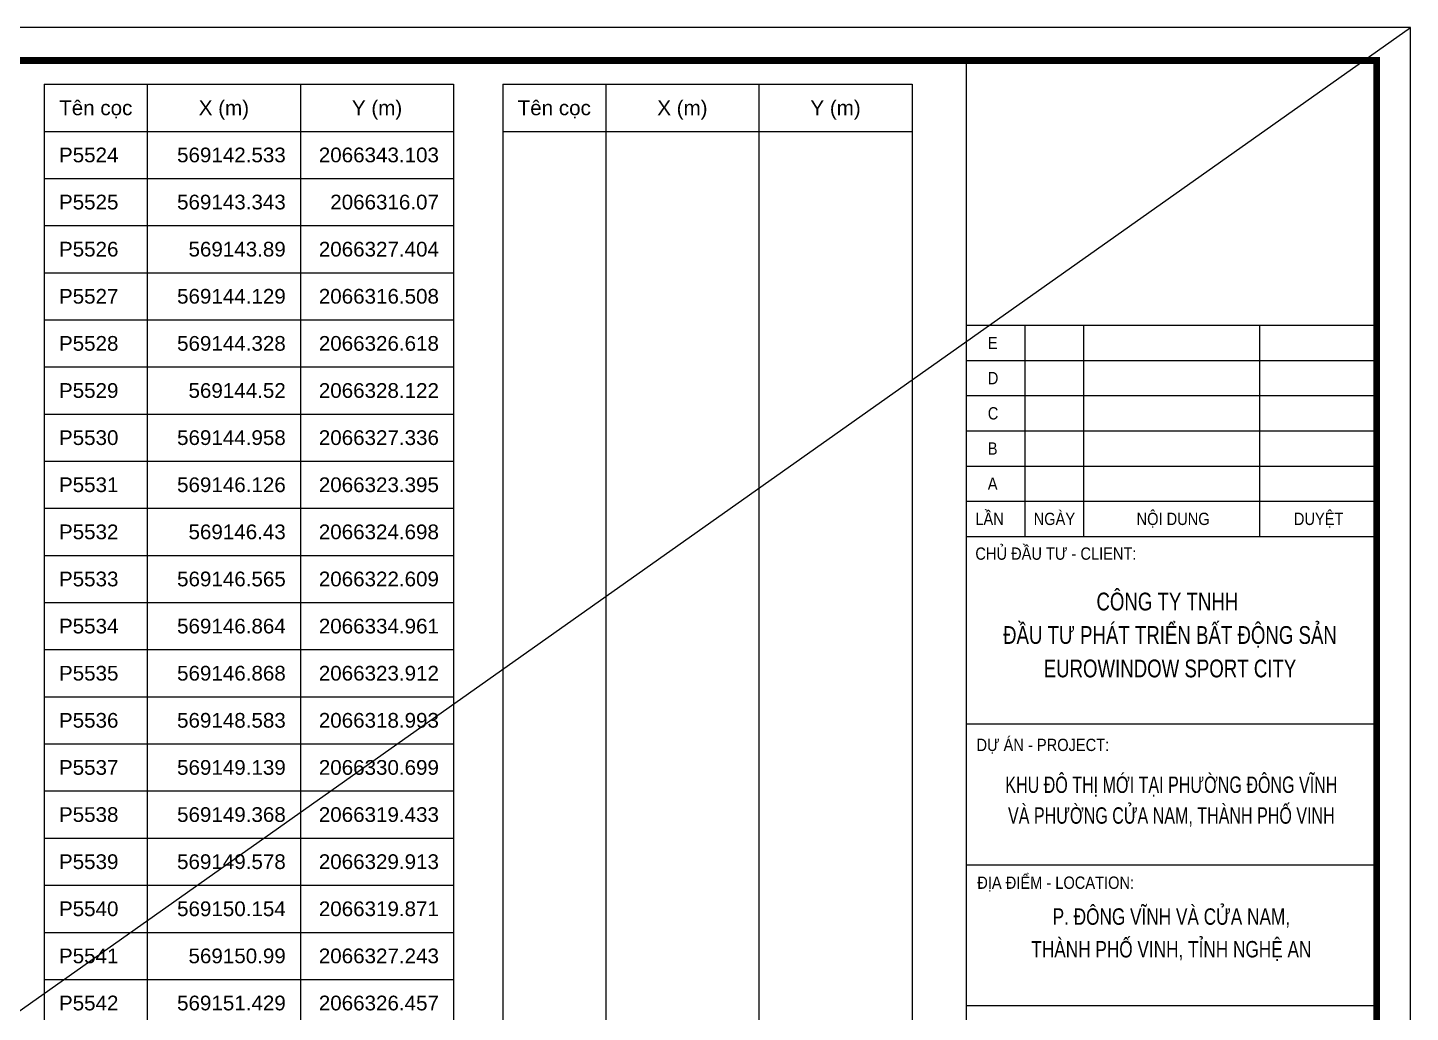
# Model space of a CAD drawing. Header units: millimetres. Extents: x 0 to 571985, y 0 to 2066666.
# Drawn here: x 569650.8 to 569671.46, y 2064674.65 to 2064689.36 of the extents above; entities that cross this region are included whole.
import ezdxf
from ezdxf.enums import TextEntityAlignment as Align

# ---------------------------------------------------------------- set-up
doc = ezdxf.new("R2010")
doc.units = ezdxf.units.MM
doc.linetypes.add('CENTER', pattern=[3, 1.5, -0.5, 0.5, -0.5])
for name, color, linetype, lineweight in [('A-KY HIEU', 34, 'Continuous', 20), ('A-TEXT', 7, 'Continuous', 18), ('E- RANH GIOI', 1, 'CENTER', 13), ('kata_net khung', 3, 'Continuous', 20), ('kata_text', 254, 'Continuous', 30)]:
    doc.layers.add(name, color=color, linetype=linetype, lineweight=lineweight)
doc.layers.add('KCS_Plotter', color=11, linetype='Continuous', plot=False)
doc.styles.add('Arial', font='arial.ttf')
doc.styles.add('kata_text', font='arial.ttf', dxfattribs={"width": 0.8})

# ---------------------------------------------------------------- blocks, each defined once
blk = doc.blocks.new('A$C33BC4D2A')
at = {"layer": 'A-KY HIEU', "color": 0}
for p, q in [((353.66, -4.9), (353.66, -292.1)), ((353.66, -44.47), (414.98, -44.47)), ((362.42, -44.47), (362.42, -76.01)), ((371.18, -44.47), (371.18, -76.01)), ((397.46, -44.47), (397.46, -76.01)), ((353.66, -49.73), (414.98, -49.73)), ((353.66, -54.98), (414.98, -54.98)), ((353.66, -60.24), (414.98, -60.24)), ((353.66, -65.5), (414.98, -65.5)), ((353.66, -70.75), (414.98, -70.75)), ((353.66, -76.01), (414.98, -76.01)), ((353.66, -104.04), (414.98, -104.04)), ((353.66, -125.07), (414.98, -125.07)), ((353.66, -125.07), (414.98, -125.07)), ((353.66, -146.09), (414.98, -146.09))]:
    blk.add_line(p, q, dxfattribs=at)
at = {"layer": 'A-KY HIEU', "color": 0, "const_width": 1.02}
blk.add_lwpolyline([(14.35, -292.1), (14.35, -4.9), (414.98, -4.9), (414.98, -292.1)], close=True, dxfattribs=at)
at = {"layer": 'Defpoints', "color": 125}
blk.add_lwpolyline([(0, -297), (420, -297), (420, 0), (0, 0)], close=True, dxfattribs=at)
at = {"layer": 'A-TEXT', "style": 'Arial', "width": 0.85}
for s, height, p in [('E', 1.84, (356.88, -48.04)), ('D', 1.84, (356.88, -53.29)), ('C', 1.84, (356.88, -58.55)), ('B', 1.84, (356.88, -63.81)), ('A', 1.84, (356.88, -69.06)), ('LẦN', 1.84, (355.02, -74.32)), ('NGÀY', 1.84, (363.73, -74.32)), ('NỘI DUNG', 1.84, (379.1, -74.32)), ('DUYỆT', 1.84, (402.6, -74.32)), ('CHỦ ĐẦU TƯ - CLIENT:', 1.8397, (355.02, -79.51))]:
    blk.add_text(s, height=height, dxfattribs=at).set_placement(p)
at = {"layer": 'A-TEXT', "style": 'Arial'}
for s, height, width, p in [('CÔNG TY TNHH ', 2.6573, 0.75, (384.09, -87.08)), ('ĐẦU TƯ PHÁT TRIỂN BẤT ĐỘNG SẢN', 2.6573, 0.75, (384.09, -92.08)), ('EUROWINDOW SPORT CITY', 2.6573, 0.75, (384.09, -97.08)), ('KHU ĐÔ THỊ MỚI TẠI PHƯỜNG ĐÔNG VĨNH', 2.4529, 0.7, (384.3, -114.35)), ('VÀ PHƯỜNG CỬA NAM, THÀNH PHỐ VINH', 2.4529, 0.7, (384.3, -118.95)), ('P. ĐÔNG VĨNH VÀ CỬA NAM,', 2.4529, 0.75, (384.3, -134.05)), ('THÀNH PHỐ VINH, TỈNH NGHỆ AN', 2.4529, 0.75, (384.3, -138.93))]:
    blk.add_text(s, height=height, dxfattribs=dict(at, width=width)).set_placement(p, align=Align.CENTER)
at = {"layer": 'A-TEXT', "style": 'Arial', "width": 0.85}
for s, p in [('DỰ ÁN - PROJECT:', (355.19, -107.17)), ('ĐỊA ĐIỂM - LOCATION:', (355.31, -127.76))]:
    blk.add_text(s, height=1.8397, dxfattribs=at).set_placement(p, align=Align.MIDDLE_LEFT)

msp = doc.modelspace()

# ---------------------------------------------------------------- linework, layer by layer
at = {"layer": 'kata_net khung'}
for p, q in [((569651.049, 2064688.517), (569657.165, 2064688.517)), ((569651.049, 2064688.517), (569651.049, 2064687.813)), ((569651.049, 2064688.517), (569651.049, 2064660.357)), ((569652.589, 2064688.517), (569652.589, 2064687.813)), ((569652.589, 2064688.517), (569652.589, 2064660.357)), ((569654.877, 2064688.517), (569654.877, 2064687.813)), ((569654.877, 2064688.517), (569654.877, 2064660.357)), ((569657.165, 2064688.517), (569657.165, 2064687.813)), ((569657.165, 2064688.517), (569657.165, 2064660.357)), ((569657.898, 2064688.517), (569664.014, 2064688.517)), ((569657.898, 2064688.517), (569657.898, 2064687.813)), ((569657.898, 2064688.517), (569657.898, 2064660.357)), ((569659.438, 2064688.517), (569659.438, 2064687.813)), ((569659.438, 2064688.517), (569659.438, 2064660.357)), ((569661.726, 2064688.517), (569661.726, 2064687.813)), ((569661.726, 2064688.517), (569661.726, 2064660.357)), ((569664.014, 2064688.517), (569664.014, 2064687.813)), ((569664.014, 2064688.517), (569664.014, 2064660.357)), ((569651.049, 2064687.813), (569657.165, 2064687.813)), ((569651.049, 2064687.813), (569657.165, 2064687.813)), ((569651.049, 2064687.813), (569657.165, 2064687.813)), ((569651.049, 2064687.813), (569657.165, 2064687.813)), ((569651.049, 2064687.813), (569657.165, 2064687.813)), ((569657.898, 2064687.813), (569664.014, 2064687.813)), ((569657.898, 2064687.813), (569664.014, 2064687.813)), ((569657.898, 2064687.813), (569664.014, 2064687.813)), ((569657.898, 2064687.813), (569664.014, 2064687.813)), ((569651.049, 2064687.109), (569657.165, 2064687.109)), ((569651.049, 2064686.405), (569657.165, 2064686.405)), ((569651.049, 2064685.701), (569657.165, 2064685.701)), ((569651.049, 2064684.997), (569657.165, 2064684.997)), ((569651.049, 2064684.293), (569657.165, 2064684.293)), ((569651.049, 2064683.589), (569657.165, 2064683.589)), ((569651.049, 2064682.885), (569657.165, 2064682.885)), ((569651.049, 2064682.181), (569657.165, 2064682.181)), ((569651.049, 2064681.477), (569657.165, 2064681.477)), ((569651.049, 2064680.773), (569657.165, 2064680.773)), ((569651.049, 2064680.069), (569657.165, 2064680.069)), ((569651.049, 2064679.365), (569657.165, 2064679.365)), ((569651.049, 2064678.661), (569657.165, 2064678.661)), ((569651.049, 2064677.957), (569657.165, 2064677.957)), ((569651.049, 2064677.253), (569657.165, 2064677.253)), ((569651.049, 2064676.549), (569657.165, 2064676.549)), ((569651.049, 2064675.845), (569657.165, 2064675.845)), ((569651.049, 2064675.141), (569657.165, 2064675.141))]:
    msp.add_line(p, q, dxfattribs=at)
at = {"layer": 'KCS_Plotter'}
msp.add_line((569629.456, 2064659.663), (569671.456, 2064689.363), dxfattribs=at)

# ---------------------------------------------------------------- block references
at = {"layer": 'E- RANH GIOI', "xscale": 0.1, "yscale": 0.1, "zscale": 0.1}
msp.add_blockref('A$C33BC4D2A', (569629.456, 2064689.363), dxfattribs=at)

# ---------------------------------------------------------------- texts
at = {"layer": 'kata_text', "style": 'kata_text'}
for s, p in [('Tên cọc', (569651.819, 2064688.165)), ('X (m)', (569653.733, 2064688.165)), ('Y (m)', (569656.021, 2064688.165)), ('Tên cọc', (569658.668, 2064688.165)), ('X (m)', (569660.582, 2064688.165)), ('Y (m)', (569662.87, 2064688.165))]:
    msp.add_text(s, height=0.22, dxfattribs=at).set_placement(p, align=Align.MIDDLE_CENTER)
for s, p in [('P5524', (569651.269, 2064687.461)), ('P5525', (569651.269, 2064686.757)), ('P5526', (569651.269, 2064686.053)), ('P5527', (569651.269, 2064685.349)), ('P5528', (569651.269, 2064684.645)), ('P5529', (569651.269, 2064683.941)), ('P5530', (569651.269, 2064683.237)), ('P5531', (569651.269, 2064682.533)), ('P5532', (569651.269, 2064681.829)), ('P5533', (569651.269, 2064681.125)), ('P5534', (569651.269, 2064680.421)), ('P5535', (569651.269, 2064679.717)), ('P5536', (569651.269, 2064679.013)), ('P5537', (569651.269, 2064678.309)), ('P5538', (569651.269, 2064677.605)), ('P5539', (569651.269, 2064676.901)), ('P5540', (569651.269, 2064676.197)), ('P5541', (569651.269, 2064675.493)), ('P5542', (569651.269, 2064674.789))]:
    msp.add_text(s, height=0.22, dxfattribs=at).set_placement(p, align=Align.MIDDLE_LEFT)
for s, p in [('569142.533', (569654.657, 2064687.461)), ('2066343.103', (569656.945, 2064687.461)), ('569143.343', (569654.657, 2064686.757)), ('2066316.07', (569656.945, 2064686.757)), ('569143.89', (569654.657, 2064686.053)), ('2066327.404', (569656.945, 2064686.053)), ('569144.129', (569654.657, 2064685.349)), ('2066316.508', (569656.945, 2064685.349)), ('569144.328', (569654.657, 2064684.645)), ('2066326.618', (569656.945, 2064684.645)), ('569144.52', (569654.657, 2064683.941)), ('2066328.122', (569656.945, 2064683.941)), ('569144.958', (569654.657, 2064683.237)), ('2066327.336', (569656.945, 2064683.237)), ('569146.126', (569654.657, 2064682.533)), ('2066323.395', (569656.945, 2064682.533)), ('569146.43', (569654.657, 2064681.829)), ('2066324.698', (569656.945, 2064681.829)), ('569146.565', (569654.657, 2064681.125)), ('2066322.609', (569656.945, 2064681.125)), ('569146.864', (569654.657, 2064680.421)), ('2066334.961', (569656.945, 2064680.421)), ('569146.868', (569654.657, 2064679.717)), ('2066323.912', (569656.945, 2064679.717)), ('569148.583', (569654.657, 2064679.013)), ('2066318.993', (569656.945, 2064679.013)), ('569149.139', (569654.657, 2064678.309)), ('2066330.699', (569656.945, 2064678.309)), ('569149.368', (569654.657, 2064677.605)), ('2066319.433', (569656.945, 2064677.605)), ('569149.578', (569654.657, 2064676.901)), ('2066329.913', (569656.945, 2064676.901)), ('569150.154', (569654.657, 2064676.197)), ('2066319.871', (569656.945, 2064676.197)), ('569150.99', (569654.657, 2064675.493)), ('2066327.243', (569656.945, 2064675.493)), ('569151.429', (569654.657, 2064674.789)), ('2066326.457', (569656.945, 2064674.789))]:
    msp.add_text(s, height=0.22, dxfattribs=at).set_placement(p, align=Align.MIDDLE_RIGHT)

doc.saveas('drawing.dxf')
